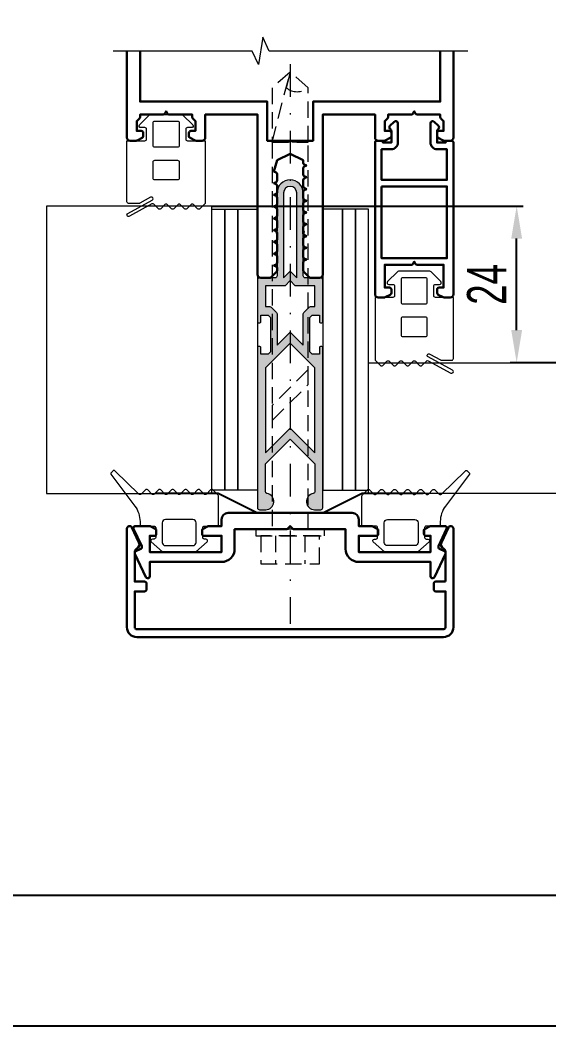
# Model space of a CAD drawing. Extents: x -37 to 8820, y -336 to 478.
# Drawn here: x 6626.1 to 6666.6, y 0 to 77 of the extents above; entities that cross this region are included whole.
import ezdxf

# ---------------------------------------------------------------- set-up
doc = ezdxf.new("R2010")
doc.units = 0
doc.header["$LTSCALE"] = 5
doc.linetypes.add('DASHDOT', pattern=[1, 0.5, -0.25, 0, -0.25])
doc.linetypes.add('HIDDEN', pattern=[0.375, 0.25, -0.125])
doc.layers.get('0').update_dxf_attribs({"linetype": 'CONTINUOUS', "lineweight": 30})
doc.layers.get('DEFPOINTS').update_dxf_attribs({"linetype": 'CONTINUOUS'})
for name, color, linetype, lineweight in [('1', 6, 'DASHDOT', 13), ('2', 3, 'HIDDEN', 13), ('Dimentions', 5, 'CONTINUOUS', 15), ('Glass', 5, 'CONTINUOUS', 20), ('Герлен', 7, 'CONTINUOUS', 60), ('Зигзаг', 1, 'CONTINUOUS', 15), ('Подкладки', 1, 'CONTINUOUS', 20), ('Рамки', 1, 'CONTINUOUS', 15), ('Уплотнители', 1, 'CONTINUOUS', 20), ('Штриховка', 1, 'CONTINUOUS', 5)]:
    doc.layers.add(name, color=color, linetype=linetype, lineweight=lineweight)
doc.layers.add('Скрытые', color=14, linetype='CONTINUOUS', plot=False)
doc.styles.add('3', font='RUSS.SHX', dxfattribs={"width": 0.7, "height": 3})
doc.dimstyles.new('MX1_6', dxfattribs={"dimtxt": 3, "dimasz": 2.5, "dimexe": 0.5, "dimexo": 0, "dimgap": 0.8, "dimtad": 1, "dimlfac": 1.6, "dimdsep": 46, "dimtxsty": '3', "dimcen": 0, "dimclrd": 256, "dimclre": 256, "dimclrt": 256, "dimaunit": 1, "dimadec": 0, "dimazin": 0, "dimtfac": 1, "dimtmove": 0, "dimatfit": 1, "dimfxl": 1, "dimtvp": 1, "dimtolj": 1, "dimtzin": 0, "dimarcsym": 0})

# ---------------------------------------------------------------- blocks, each defined once
blk = doc.blocks.new('*D1201')
at = {"layer": 'DEFPOINTS', "color": 0, "linetype": 'Continuous', "transparency": 16777216}
for p in [(6640.812, 62.768), (6664.159, 62.768), (6675.342, 50.768)]:
    blk.add_point(p, dxfattribs=at)
at = {"layer": 'Dimentions', "linetype": 'Continuous', "lineweight": -2, "transparency": 16777216}
for p, q in [((6640.812, 62.768), (6664.659, 62.768)), ((6664.159, 53.268), (6664.159, 60.268)), ((6675.342, 50.768), (6663.659, 50.768))]:
    blk.add_line(p, q, dxfattribs=at)
at = {"layer": 'Dimentions', "linetype": 'Continuous', "transparency": 16777216}
for points in [[(6663.742, 60.268), (6664.576, 60.268), (6664.159, 62.768)], [(6663.742, 53.268), (6664.576, 53.268), (6664.159, 50.768)]]:
    blk.add_solid(points, dxfattribs=at)
at = {"layer": 'Dimentions', "linetype": 'Continuous', "transparency": 16777216, "insert": (6661.859, 56.768), "char_height": 3, "attachment_point": 5, "rotation": 90, "style": '3'}
blk.add_mtext('\\A1;24', dxfattribs=at)

msp = doc.modelspace()

# ---------------------------------------------------------------- hatches: boundary and pattern name
at = {"layer": 'Штриховка'}
h = msp.add_hatch(color=256, dxfattribs=at)
h.dxf.hatch_style = 1
edge = h.paths.add_edge_path(flags=16)
edge.add_line((6646.8119, 57.7675), (6647.3119, 57.2675))
edge.add_line((6647.3119, 57.2675), (6647.3119, 63.7675))
edge.add_arc((6646.8119, 63.7675), 0.5, 0, 180)
edge.add_line((6646.3119, 63.7675), (6646.3119, 57.2675))
edge.add_line((6646.3119, 57.2675), (6646.8119, 57.7675))
edge = h.paths.add_edge_path(flags=16)
edge.add_line((6644.9119, 56.6675), (6644.9119, 55.0675))
edge.add_line((6644.9119, 55.0675), (6645.2513, 55.0675))
edge.add_arc((6645.2513, 54.9175), 0.15, 45, 90, ccw=False)
edge.add_line((6645.3573, 55.0236), (6645.768, 54.6129))
edge.add_arc((6645.6619, 54.5069), 0.15, 0, 45, ccw=False)
edge.add_line((6645.8119, 54.5069), (6645.8119, 52.1146))
edge.add_line((6645.8119, 52.1146), (6646.8119, 53.1146))
edge.add_line((6646.8119, 53.1146), (6647.8119, 52.1146))
edge.add_line((6647.8119, 52.1146), (6647.8119, 54.5069))
edge.add_arc((6647.9619, 54.5069), 0.15, 135, 180, ccw=False)
edge.add_line((6647.8559, 54.6129), (6648.2665, 55.0236))
edge.add_arc((6648.3726, 54.9175), 0.15, 90, 135, ccw=False)
edge.add_line((6648.3726, 55.0675), (6648.7119, 55.0675))
edge.add_line((6648.7119, 55.0675), (6648.7119, 56.6675))
edge.add_line((6648.7119, 56.6675), (6647.2048, 56.6675))
edge.add_line((6647.2048, 56.6675), (6646.8119, 57.0604))
edge.add_line((6646.8119, 57.0604), (6646.419, 56.6675))
edge.add_line((6646.419, 56.6675), (6644.9119, 56.6675))
h.paths.add_polyline_path([(6644.9119, 43.866), (6646.8119, 45.766), (6648.7119, 43.866), (6648.7119, 50.366), (6646.8119, 52.266), (6644.9119, 50.366)], flags=16)
edge = h.paths.add_edge_path()
edge.add_arc((6644.4119, 53.9175), 0.1, 180, 270)
edge.add_line((6644.4119, 53.8175), (6644.4619, 53.8175))
edge.add_arc((6644.4619, 53.9175), 0.1, 270, 360)
edge.add_line((6644.5619, 53.9175), (6644.5619, 54.4175))
edge.add_line((6644.5619, 54.4175), (6645.1149, 54.4175))
edge.add_line((6645.1149, 54.4175), (6645.3119, 54.2205))
edge.add_line((6645.3119, 54.2205), (6645.3119, 51.6146))
edge.add_line((6645.3119, 51.6146), (6645.1149, 51.4175))
edge.add_line((6645.1149, 51.4175), (6644.5619, 51.4175))
edge.add_line((6644.5619, 51.4175), (6644.5619, 51.9175))
edge.add_arc((6644.4619, 51.9175), 0.1, 0, 90)
edge.add_line((6644.4619, 52.0175), (6644.4119, 52.0175))
edge.add_arc((6644.4119, 51.9175), 0.1, 90, 180)
edge.add_line((6644.3119, 51.9175), (6644.3119, 39.6675))
edge.add_arc((6644.4619, 39.6675), 0.15, 180, 270)
edge.add_line((6644.4619, 39.5175), (6644.9369, 39.5175))
edge.add_arc((6644.9369, 40.1425), 0.625, 270, 440.718201)
edge.add_arc((6645.0619, 40.9074), 0.15, 180, 260.718201, ccw=False)
edge.add_line((6644.9119, 40.9074), (6644.9119, 43.0175))
edge.add_line((6644.9119, 43.0175), (6646.8119, 44.9175))
edge.add_line((6646.8119, 44.9175), (6648.7119, 43.0175))
edge.add_line((6648.7119, 43.0175), (6648.7119, 40.9074))
edge.add_arc((6648.5619, 40.9074), 0.15, -80.718201, 0, ccw=False)
edge.add_arc((6648.6869, 40.1425), 0.625, 99.281799, 270)
edge.add_line((6648.6869, 39.5175), (6649.1619, 39.5175))
edge.add_arc((6649.1619, 39.6675), 0.15, 270, 360)
edge.add_line((6649.3119, 39.6675), (6649.3119, 51.9175))
edge.add_arc((6649.2119, 51.9175), 0.1, 0, 90)
edge.add_line((6649.2119, 52.0175), (6649.1619, 52.0175))
edge.add_arc((6649.1619, 51.9175), 0.1, 90, 180)
edge.add_line((6649.0619, 51.9175), (6649.0619, 51.4175))
edge.add_line((6649.0619, 51.4175), (6648.509, 51.4175))
edge.add_line((6648.509, 51.4175), (6648.3119, 51.6146))
edge.add_line((6648.3119, 51.6146), (6648.3119, 54.2205))
edge.add_line((6648.3119, 54.2205), (6648.509, 54.4175))
edge.add_line((6648.509, 54.4175), (6649.0619, 54.4175))
edge.add_line((6649.0619, 54.4175), (6649.0619, 53.9175))
edge.add_arc((6649.1619, 53.9175), 0.1, 180, 270)
edge.add_line((6649.1619, 53.8175), (6649.2119, 53.8175))
edge.add_arc((6649.2119, 53.9175), 0.1, 270, 360)
edge.add_line((6649.3119, 53.9175), (6649.3119, 57.1175))
edge.add_arc((6649.1619, 57.1175), 0.15, 360, 450)
edge.add_line((6649.1619, 57.2675), (6647.9619, 57.2675))
edge.add_arc((6647.9619, 57.4175), 0.15, 180, 270, ccw=False)
edge.add_line((6647.8119, 57.4175), (6647.8119, 60.6675))
edge.add_arc((6647.8119, 60.7675), 0.1, 270, 450)
edge.add_line((6647.8119, 60.8675), (6647.8119, 63.7675))
edge.add_arc((6646.8119, 63.7675), 1, 0, 180)
edge.add_line((6645.8119, 63.7675), (6645.8119, 60.8675))
edge.add_arc((6645.8119, 60.7675), 0.1, 90, 270)
edge.add_line((6645.8119, 60.6675), (6645.8119, 57.4175))
edge.add_arc((6645.6619, 57.4175), 0.15, -90, 0, ccw=False)
edge.add_line((6645.6619, 57.2675), (6644.4619, 57.2675))
edge.add_arc((6644.4619, 57.1175), 0.15, 90, 180)
edge.add_line((6644.3119, 57.1175), (6644.3119, 53.9175))

# ---------------------------------------------------------------- linework, layer by layer
msp.add_lwpolyline([(6634.3119, 74.6321), (6634.3119, 68.0175, 0.4142136), (6634.5619, 67.7675), (6635.0265, 67.7675, 0.1164338), (6635.0936, 67.7833), (6635.479, 67.9761, 0.284079), (6635.5619, 68.1102), (6635.5619, 68.3675, 0.4142136), (6635.4119, 68.5175), (6635.0619, 68.5175), (6635.0619, 69.2675), (6635.268, 69.4736, 0.1989124), (6635.3119, 69.5796), (6635.3119, 69.7675), (6637.0942, 69.7675, 0.284079), (6637.2284, 69.8504), (6637.3119, 70.0175), (6637.3955, 69.8504, 0.284079), (6637.5296, 69.7675), (6639.3119, 69.7675), (6639.3119, 69.5796, 0.1989124), (6639.3559, 69.4736), (6639.5619, 69.2675), (6639.5619, 68.5175), (6639.2119, 68.5175, 0.4142136), (6639.0619, 68.3675), (6639.0619, 68.1102, 0.284079), (6639.1448, 67.9761), (6639.5303, 67.7833, 0.1164338), (6639.5973, 67.7675), (6640.0619, 67.7675, 0.4142136), (6640.3119, 68.0175), (6640.3119, 69.7675), (6644.3119, 69.7675), (6644.3119, 57.5175, 0.4142136), (6644.5619, 57.2675), (6645.2498, 57.2675, 0.1989124), (6645.3559, 57.3114), (6645.768, 57.7236, 0.1989124), (6645.8119, 57.8296), (6645.8119, 57.9998, 0.284079), (6645.729, 58.134), (6645.5619, 58.2175), (6645.729, 58.3011, 0.284079), (6645.8119, 58.4352), (6645.8119, 58.8998, 0.284079), (6645.729, 59.034), (6645.5619, 59.1175), (6645.729, 59.2011, 0.284079), (6645.8119, 59.3352), (6645.8119, 59.7998, 0.284079), (6645.729, 59.934), (6645.5619, 60.0175), (6645.729, 60.1011, 0.284079), (6645.8119, 60.2352), (6645.8119, 60.6998, 0.284079), (6645.729, 60.834), (6645.5619, 60.9175), (6645.729, 61.0011, 0.284079), (6645.8119, 61.1352), (6645.8119, 61.5998, 0.284079), (6645.729, 61.734), (6645.5619, 61.8175), (6645.729, 61.9011, 0.284079), (6645.8119, 62.0352), (6645.8119, 62.4998, 0.284079), (6645.729, 62.634), (6645.5619, 62.7175), (6645.729, 62.8011, 0.284079), (6645.8119, 62.9352), (6645.8119, 63.3998, 0.284079), (6645.729, 63.534), (6645.5619, 63.6175), (6645.729, 63.7011, 0.284079), (6645.8119, 63.8352), (6645.8119, 64.2998, 0.284079), (6645.729, 64.434), (6645.5619, 64.5175), (6645.729, 64.6011, 0.284079), (6645.8119, 64.7352), (6645.8119, 65.1998, 0.284079), (6645.729, 65.334), (6645.5619, 65.4175), (6645.8119, 66.2675), (6646.8119, 66.7675), (6647.8119, 66.2675), (6647.8119, 66.0852, 0.284079), (6647.8948, 65.9511), (6648.0619, 65.8675), (6647.8948, 65.784, 0.284079), (6647.8119, 65.6498), (6647.8119, 65.1852, 0.284079), (6647.8948, 65.0511), (6648.0619, 64.9675), (6647.8948, 64.884, 0.284079), (6647.8119, 64.7498), (6647.8119, 64.2852, 0.284079), (6647.8948, 64.1511), (6648.0619, 64.0675), (6647.8948, 63.984, 0.284079), (6647.8119, 63.8498), (6647.8119, 63.3852, 0.284079), (6647.8948, 63.2511), (6648.0619, 63.1675), (6647.8948, 63.084, 0.284079), (6647.8119, 62.9498), (6647.8119, 62.4852, 0.284079), (6647.8948, 62.3511), (6648.0619, 62.2675), (6647.8948, 62.184, 0.284079), (6647.8119, 62.0498), (6647.8119, 61.5852, 0.284079), (6647.8948, 61.4511), (6648.0619, 61.3675), (6647.8948, 61.284, 0.284079), (6647.8119, 61.1498), (6647.8119, 60.6852, 0.284079), (6647.8948, 60.5511), (6648.0619, 60.4675), (6647.8948, 60.384, 0.284079), (6647.8119, 60.2498), (6647.8119, 59.7852, 0.284079), (6647.8948, 59.6511), (6648.0619, 59.5675), (6647.8948, 59.484, 0.284079), (6647.8119, 59.3498), (6647.8119, 58.8852, 0.284079), (6647.8948, 58.7511), (6648.0619, 58.6675), (6647.8948, 58.584, 0.284079), (6647.8119, 58.4498), (6647.8119, 57.8296, 0.1989124), (6647.8559, 57.7236), (6648.268, 57.3114, 0.1989124), (6648.3741, 57.2675), (6649.0619, 57.2675, 0.4142136), (6649.3119, 57.5175), (6649.3119, 69.7675), (6653.3119, 69.7675), (6653.3119, 68.0175, 0.4142136), (6653.5619, 67.7675), (6654.0265, 67.7675, 0.1164338), (6654.0936, 67.7833), (6654.479, 67.9761, 0.284079), (6654.5619, 68.1102), (6654.5619, 68.3675, 0.4142136), (6654.4119, 68.5175), (6654.0619, 68.5175), (6654.0619, 69.2675), (6654.268, 69.4736, 0.1989124), (6654.3119, 69.5796), (6654.3119, 69.7675), (6656.0942, 69.7675, 0.284079), (6656.2284, 69.8504), (6656.3119, 70.0175), (6656.3955, 69.8504, 0.284079), (6656.5296, 69.7675), (6658.3119, 69.7675), (6658.3119, 69.5796, 0.1989124), (6658.3559, 69.4736), (6658.5619, 69.2675), (6658.5619, 68.5175), (6658.2119, 68.5175, 0.4142136), (6658.0619, 68.3675), (6658.0619, 68.1102, 0.284079), (6658.1448, 67.9761), (6658.5303, 67.7833, 0.1164338), (6658.5973, 67.7675), (6659.0619, 67.7675, 0.4142136), (6659.3119, 68.0175), (6659.3119, 74.6321)], format="xyb")
msp.add_lwpolyline([(6635.3119, 74.6321), (6635.3119, 70.7675), (6645.0619, 70.7675), (6645.0619, 67.7675), (6648.5619, 67.7675), (6648.5619, 70.7675), (6658.3119, 70.7675), (6658.3119, 74.6321)])
for points in [[(6653.7619, 67.7675, -0.4142136), (6653.9119, 67.6175), (6654.5619, 67.6175), (6654.5619, 68.4714, 0.1989124), (6654.4887, 68.6481), (6654.4559, 68.681, -0.4142136), (6654.4559, 68.8931), (6654.7823, 69.2195, -0.6681786), (6655.0619, 69.1037), (6655.0619, 67.6175, -0.4142136), (6654.5619, 67.1175), (6653.8119, 67.1175), (6653.8119, 64.7675), (6658.8119, 64.7675), (6658.8119, 67.1175), (6658.0619, 67.1175, -0.4142136), (6657.5619, 67.6175), (6657.5619, 69.1037, -0.6681786), (6657.8416, 69.2195), (6658.168, 68.8931, -0.4142136), (6658.168, 68.681), (6658.1351, 68.6481, 0.1989124), (6658.0619, 68.4714), (6658.0619, 67.6175), (6658.7119, 67.6175, -0.4142136), (6658.8619, 67.7675), (6659.1619, 67.7675, -0.4142136), (6659.3119, 67.6175), (6659.3119, 56.0175, -0.4142136), (6659.0619, 55.7675), (6658.5973, 55.7675, -0.1164338), (6658.5303, 55.7833), (6658.1448, 55.9761, -0.284079), (6658.0619, 56.1102), (6658.0619, 56.3675, -0.4142136), (6658.2119, 56.5175), (6658.5619, 56.5175), (6658.5619, 58.2675), (6656.5296, 58.2675, -0.284079), (6656.3955, 58.3504), (6656.3119, 58.5175), (6656.2284, 58.3504, -0.284079), (6656.0942, 58.2675), (6654.0619, 58.2675), (6654.0619, 56.5175), (6654.4119, 56.5175, -0.4142136), (6654.5619, 56.3675), (6654.5619, 56.1102, -0.284079), (6654.479, 55.9761), (6654.0936, 55.7833, -0.1164338), (6654.0265, 55.7675), (6653.5619, 55.7675, -0.4142136), (6653.3119, 56.0175), (6653.3119, 67.6175, -0.4142136), (6653.4619, 67.7675)], [(6634.926, 36.1444, -0.4142136), (6634.9985, 36.3437), (6635.376, 36.5197, 0.4142136), (6635.4485, 36.719), (6634.826, 38.0541, -0.5486188), (6634.9619, 38.2675), (6636.0265, 38.2675, -0.1164338), (6636.0936, 38.2517), (6636.479, 38.059, -0.284079), (6636.5619, 37.9248), (6636.5619, 37.6675, -0.4142136), (6636.4119, 37.5175), (6636.0619, 37.5175), (6636.0619, 36.2675), (6641.5619, 36.2675), (6641.5619, 37.5175), (6640.2119, 37.5175, -0.4142136), (6640.0619, 37.6675), (6640.0619, 37.9248, -0.284079), (6640.1448, 38.059), (6640.5303, 38.2517, -0.1164338), (6640.5973, 38.2675), (6641.5619, 38.2675), (6641.5619, 38.7675, -0.4142136), (6642.0619, 39.2675), (6651.5619, 39.2675, -0.4142136), (6652.0619, 38.7675), (6652.0619, 38.2675), (6653.0265, 38.2675, -0.1164338), (6653.0936, 38.2517), (6653.479, 38.059, -0.284079), (6653.5619, 37.9248), (6653.5619, 37.6675, -0.4142136), (6653.4119, 37.5175), (6652.0619, 37.5175), (6652.0619, 36.2675), (6657.5619, 36.2675), (6657.5619, 37.5175), (6657.2119, 37.5175, -0.4142136), (6657.0619, 37.6675), (6657.0619, 37.9248, -0.284079), (6657.1448, 38.059), (6657.5303, 38.2517, -0.1164338), (6657.5973, 38.2675), (6658.6619, 38.2675, -0.5486188), (6658.7979, 38.0541), (6658.1753, 36.719, 0.4142136), (6658.2479, 36.5197), (6658.6253, 36.3437, -0.4142136), (6658.6979, 36.1444), (6657.8631, 34.3541, -0.2914734), (6657.7271, 34.2675), (6657.7119, 34.2675, -0.4142136), (6657.5619, 34.4175), (6657.5619, 35.5175), (6652.0619, 35.5175, -0.4142136), (6651.0619, 36.5175), (6651.0619, 38.0175), (6647.1241, 38.0175, -0.1989124), (6647.018, 38.0614), (6646.8119, 38.2675), (6646.6059, 38.0614, -0.1989124), (6646.4998, 38.0175), (6642.5619, 38.0175), (6642.5619, 36.5175, -0.4142136), (6641.5619, 35.5175), (6636.0619, 35.5175), (6636.0619, 34.4175, -0.4142136), (6635.9119, 34.2675), (6635.8967, 34.2675, -0.2914734), (6635.7608, 34.3541)], [(6658.7119, 34.0175), (6658.7119, 36.2781, 0.2797393), (6658.5504, 36.5443, -0.4015594), (6658.3947, 37.0027), (6658.9307, 38.152, -0.8025849), (6659.3119, 38.0675), (6659.3119, 30.5175, -0.4142136), (6658.5619, 29.7675), (6635.0619, 29.7675, -0.4142136), (6634.3119, 30.5175), (6634.3119, 38.0675, -0.8025849), (6634.6932, 38.152), (6635.2291, 37.0027, -0.4015594), (6635.0735, 36.5443, 0.2797393), (6634.9119, 36.2781), (6634.9119, 34.0175), (6635.6619, 34.0175, -0.4142136), (6635.8119, 33.8675), (6635.8119, 33.4175, -0.4142136), (6635.6619, 33.2675), (6634.9119, 33.2675), (6634.9119, 30.5175, 0.4142136), (6635.0619, 30.3675), (6658.5619, 30.3675, 0.4142136), (6658.7119, 30.5175), (6658.7119, 33.2675), (6657.9619, 33.2675, -0.4142136), (6657.8119, 33.4175), (6657.8119, 33.8675, -0.4142136), (6657.9619, 34.0175)]]:
    msp.add_lwpolyline(points, format="xyb", close=True)
msp.add_lwpolyline([(6653.8119, 64.2675), (6653.8119, 58.7675), (6658.8119, 58.7675), (6658.8119, 64.2675)], close=True)
at = {"layer": '1'}
msp.add_line((6646.8119, 73.6321), (6646.8119, 30.7675), dxfattribs=at)
at = {"layer": '2'}
for p, q in [((6645.6869, 37.5175), (6645.6869, 35.3675)), ((6647.9369, 37.5175), (6647.9369, 35.3675))]:
    msp.add_line(p, q, dxfattribs=at)
msp.add_lwpolyline([(6648.1838, 67.6446), (6648.1838, 71.8246), (6646.8104, 73.0189), (6645.4369, 71.8246), (6645.4369, 67.6446), (6648.1838, 67.6446)], dxfattribs=at)
msp.add_lwpolyline([(6645.4369, 67.6446), (6646.8104, 73.0189), (6646.5051, 71.8246, 0.3633079), (6648.1838, 71.8246)], format="xyb", dxfattribs=at)
for points in [[(6648.1869, 38.0175), (6648.1838, 67.6446), (6646.8119, 67.6446), (6645.4369, 67.6446), (6645.4369, 38.0175)], [(6645.4369, 46.3438), (6648.1869, 49.0938), (6648.1869, 50.2397), (6645.4369, 47.4897)], [(6649.4369, 37.5175), (6649.4369, 38.0175), (6644.1869, 38.0175), (6644.1869, 37.5175)], [(6649.0619, 37.5175), (6644.5619, 37.5175), (6644.5619, 35.3675), (6649.0619, 35.3675)]]:
    msp.add_lwpolyline(points, close=True, dxfattribs=at)
at = {"layer": 'Glass'}
for points in [[(6640.8119, 62.7675), (6628.1538, 62.7675), (6628.1538, 40.7675), (6640.8119, 40.7675)], [(6652.8119, 50.7675), (6675.342, 50.7675), (6675.342, 40.7675), (6652.8119, 40.7675)]]:
    msp.add_lwpolyline(points, close=True, dxfattribs=at)
at = {"layer": 'Герлен', "ltscale": 2, "const_width": 0.15}
msp.add_lwpolyline([(6657.005, 40.7675), (6652.3119, 40.7675), (6649.3119, 39.2675), (6644.3119, 39.2675), (6641.3119, 40.7675), (6636.4619, 40.7675)], dxfattribs=at)
at = {"layer": 'Зигзаг'}
msp.add_lwpolyline([(6660.4318, 74.6321), (6645.1924, 74.6321), (6644.7277, 75.6864), (6644.3792, 73.5963), (6643.9132, 74.6321), (6633.2544, 74.6321)], dxfattribs=at)
at = {"layer": 'Подкладки'}
for points in [[(6640.8119, 62.5175), (6641.8119, 62.5175), (6641.8119, 41.0175), (6640.8119, 41.0175)], [(6641.8119, 62.5175), (6642.8119, 62.5175), (6642.8119, 41.0175), (6641.8119, 41.0175)], [(6642.8119, 62.5175), (6644.3119, 62.5175), (6644.3119, 41.0175), (6642.8119, 41.0175)], [(6650.8119, 62.5175), (6649.3119, 62.5175), (6649.3119, 41.0175), (6650.8119, 41.0175)], [(6651.8119, 62.5175), (6650.8119, 62.5175), (6650.8119, 41.0175), (6651.8119, 41.0175)], [(6652.8119, 62.5175), (6651.8119, 62.5175), (6651.8119, 41.0175), (6652.8119, 41.0175)]]:
    msp.add_lwpolyline(points, close=True, dxfattribs=at)
at = {"layer": 'Рамки'}
msp.add_line((6535, 10), (6700, 10), dxfattribs=at)
at = {"layer": 'Скрытые', "linetype": 'Continuous'}
for points in [[(6720, 297), (6510, 297), (6510, 0), (6720, 0)], [(6700, 10), (6700, 287), (6535, 287), (6535, 10)]]:
    msp.add_lwpolyline(points, close=True, dxfattribs=at)
at = {"layer": 'Уплотнители'}
for points in [[(6636.1273, 63.4362), (6635.2913, 62.9826, -0.1249127), (6635.2317, 62.9675), (6634.4369, 62.9675, -0.4142136), (6634.3119, 63.0925), (6634.3119, 67.7675), (6635.6869, 67.7675, 0.4142136), (6635.8119, 67.8925), (6635.8119, 68.6425, 0.4142136), (6635.6869, 68.7675), (6635.3619, 68.7675, -0.6685867), (6635.2736, 68.981), (6636.0253, 69.731, -0.1986192), (6636.1136, 69.7675), (6638.5102, 69.7675, -0.1986192), (6638.5985, 69.731), (6639.3502, 68.981, -0.6685867), (6639.2619, 68.7675), (6638.9369, 68.7675, 0.4142136), (6638.8119, 68.6425), (6638.8119, 67.8925, 0.4142136), (6638.9369, 67.7675), (6640.3119, 67.7675), (6640.3119, 63.0193, -0.1989124), (6640.2753, 62.9309), (6639.9003, 62.5559, -0.4142136), (6639.7235, 62.5559), (6639.4003, 62.8791, 0.4142136), (6639.2235, 62.8791), (6638.9003, 62.5559, -0.4142136), (6638.7235, 62.5559), (6638.4003, 62.8791, 0.4142136), (6638.2235, 62.8791), (6637.9003, 62.5559, -0.4142136), (6637.7235, 62.5559), (6637.4003, 62.8791, 0.4142136), (6637.2235, 62.8791), (6636.9003, 62.5559, -0.4142136), (6636.7235, 62.5559), (6636.3779, 62.9015, 0.3320761), (6636.2299, 62.923), (6634.4965, 61.9826, -1), (6634.3773, 62.2024), (6636.2465, 63.2165, 1)], [(6636.4369, 69.2675), (6638.1869, 69.2675, -0.4142136), (6638.3119, 69.1425), (6638.3119, 67.3925, -0.4142136), (6638.1869, 67.2675), (6636.4369, 67.2675, -0.4142136), (6636.3119, 67.3925), (6636.3119, 69.1425, -0.4142136)], [(6636.4369, 66.2675), (6638.1869, 66.2675, -0.4142136), (6638.3119, 66.1425), (6638.3119, 64.8925, -0.4142136), (6638.1869, 64.7675), (6636.4369, 64.7675, -0.4142136), (6636.3119, 64.8925), (6636.3119, 66.1425, -0.4142136)], [(6644.3119, 53.9175, 0.4142136), (6644.4119, 53.8175), (6644.4619, 53.8175, 0.4142136), (6644.5619, 53.9175), (6644.5619, 54.4175), (6645.1149, 54.4175), (6645.3119, 54.2205), (6645.3119, 51.6146), (6645.1149, 51.4175), (6644.5619, 51.4175), (6644.5619, 51.9175, 0.4142136), (6644.4619, 52.0175), (6644.4119, 52.0175, 0.4142136), (6644.3119, 51.9175), (6644.3119, 39.6675, 0.4142136), (6644.4619, 39.5175), (6644.9369, 39.5175, 0.9221128), (6645.0377, 40.7593, -0.3675232), (6644.9119, 40.9074), (6644.9119, 43.0175), (6646.8119, 44.9175), (6648.7119, 43.0175), (6648.7119, 40.9074, -0.3675232), (6648.5861, 40.7593, 0.9221128), (6648.6869, 39.5175), (6649.1619, 39.5175, 0.4142136), (6649.3119, 39.6675), (6649.3119, 51.9175, 0.4142136), (6649.2119, 52.0175), (6649.1619, 52.0175, 0.4142136), (6649.0619, 51.9175), (6649.0619, 51.4175), (6648.509, 51.4175), (6648.3119, 51.6146), (6648.3119, 54.2205), (6648.509, 54.4175), (6649.0619, 54.4175), (6649.0619, 53.9175, 0.4142136), (6649.1619, 53.8175), (6649.2119, 53.8175, 0.4142136), (6649.3119, 53.9175), (6649.3119, 57.1175, 0.4142136), (6649.1619, 57.2675), (6647.9619, 57.2675, -0.4142136), (6647.8119, 57.4175), (6647.8119, 60.6675, 1), (6647.8119, 60.8675), (6647.8119, 63.7675, 1), (6645.8119, 63.7675), (6645.8119, 60.8675, 1), (6645.8119, 60.6675), (6645.8119, 57.4175, -0.4142136), (6645.6619, 57.2675), (6644.4619, 57.2675, 0.4142136), (6644.3119, 57.1175)], [(6646.8119, 57.7675), (6647.3119, 57.2675), (6647.3119, 63.7675, 1), (6646.3119, 63.7675), (6646.3119, 57.2675), (6646.8119, 57.7675)], [(6657.4965, 51.4362), (6658.3326, 50.9826, 0.1249127), (6658.3922, 50.9675), (6659.1869, 50.9675, 0.4142136), (6659.3119, 51.0925), (6659.3119, 55.7675), (6657.9369, 55.7675, -0.4142136), (6657.8119, 55.8925), (6657.8119, 56.6425, -0.4142136), (6657.9369, 56.7675), (6658.2619, 56.7675, 0.6685867), (6658.3502, 56.981), (6657.5985, 57.731, 0.1986192), (6657.5102, 57.7675), (6655.1136, 57.7675, 0.1986192), (6655.0253, 57.731), (6654.2736, 56.981, 0.6685867), (6654.3619, 56.7675), (6654.6869, 56.7675, -0.4142136), (6654.8119, 56.6425), (6654.8119, 55.8925, -0.4142136), (6654.6869, 55.7675), (6653.3119, 55.7675), (6653.3119, 51.0193, 0.1989124), (6653.3485, 50.9309), (6653.7235, 50.5559, 0.4142136), (6653.9003, 50.5559), (6654.2235, 50.8791, -0.4142136), (6654.4003, 50.8791), (6654.7235, 50.5559, 0.4142136), (6654.9003, 50.5559), (6655.2235, 50.8791, -0.4142136), (6655.4003, 50.8791), (6655.7235, 50.5559, 0.4142136), (6655.9003, 50.5559), (6656.2235, 50.8791, -0.4142136), (6656.4003, 50.8791), (6656.7235, 50.5559, 0.4142136), (6656.9003, 50.5559), (6657.2459, 50.9015, -0.3320761), (6657.3939, 50.923), (6659.1273, 49.9826, 1), (6659.2465, 50.2024), (6657.3773, 51.2165, -1)], [(6644.9119, 56.6675), (6644.9119, 55.0675), (6645.2513, 55.0675, -0.1989124), (6645.3573, 55.0236), (6645.768, 54.6129, -0.1989124), (6645.8119, 54.5069), (6645.8119, 52.1146), (6646.8119, 53.1146), (6647.8119, 52.1146), (6647.8119, 54.5069, -0.1989124), (6647.8559, 54.6129), (6648.2665, 55.0236, -0.1989124), (6648.3726, 55.0675), (6648.7119, 55.0675), (6648.7119, 56.6675), (6647.2048, 56.6675), (6646.8119, 57.0604), (6646.419, 56.6675)], [(6657.1869, 57.2675), (6655.4369, 57.2675, 0.4142136), (6655.3119, 57.1425), (6655.3119, 55.3925, 0.4142136), (6655.4369, 55.2675), (6657.1869, 55.2675, 0.4142136), (6657.3119, 55.3925), (6657.3119, 57.1425, 0.4142136)], [(6657.1869, 54.2675), (6655.4369, 54.2675, 0.4142136), (6655.3119, 54.1425), (6655.3119, 52.8925, 0.4142136), (6655.4369, 52.7675), (6657.1869, 52.7675, 0.4142136), (6657.3119, 52.8925), (6657.3119, 54.1425, 0.4142136)], [(6640.2369, 37.2675, -0.4142136), (6640.1119, 37.3925), (6640.1119, 38.1425, -0.4142136), (6640.2369, 38.2675), (6641.3119, 38.2675), (6641.3119, 40.5779, 0.1989124), (6641.2826, 40.6486), (6640.9003, 41.0309, 0.4142136), (6640.7235, 41.0309), (6640.4003, 40.7077, -0.4142136), (6640.2235, 40.7077), (6639.9003, 41.0309, 0.4142136), (6639.7235, 41.0309), (6639.4003, 40.7077, -0.4142136), (6639.2235, 40.7077), (6638.9003, 41.0309, 0.4142136), (6638.7235, 41.0309), (6638.4003, 40.7077, -0.4142136), (6638.2235, 40.7077), (6637.9003, 41.0309, 0.4142136), (6637.7235, 41.0309), (6637.4003, 40.7077, -0.4142136), (6637.2235, 40.7077), (6636.9003, 41.0309, 0.4142136), (6636.7235, 41.0309), (6636.4003, 40.7077, -0.4142136), (6636.2235, 40.7077), (6635.9003, 41.0309, 0.4142136), (6635.7235, 41.0309), (6635.4003, 40.7077, -0.4142136), (6635.2235, 40.7077), (6633.4003, 42.4791, 0.4142136), (6633.2235, 42.4791), (6633.1185, 42.3741, 0.2925382), (6633.0896, 42.2425), (6634.9142, 39.7999, -0.1617878), (6635.3119, 38.603), (6635.3119, 38.2675), (6636.3869, 38.2675, -0.4142136), (6636.5119, 38.1425), (6636.5119, 37.3925, -0.4142136), (6636.3869, 37.2675), (6636.2619, 37.2675, 0.6685867), (6636.1736, 37.054), (6637.0253, 36.304, 0.1986192), (6637.1136, 36.2675), (6639.5102, 36.2675, 0.1986192), (6639.5985, 36.304), (6640.4502, 37.054, 0.6685867), (6640.3619, 37.2675)], [(6653.3869, 37.2675, 0.4142136), (6653.5119, 37.3925), (6653.5119, 38.1425, 0.4142136), (6653.3869, 38.2675), (6652.3119, 38.2675), (6652.3119, 40.5779, -0.1989124), (6652.3412, 40.6486), (6652.7235, 41.0309, -0.4142136), (6652.9003, 41.0309), (6653.2235, 40.7077, 0.4142136), (6653.4003, 40.7077), (6653.7235, 41.0309, -0.4142136), (6653.9003, 41.0309), (6654.2235, 40.7077, 0.4142136), (6654.4003, 40.7077), (6654.7235, 41.0309, -0.4142136), (6654.9003, 41.0309), (6655.2235, 40.7077, 0.4142136), (6655.4003, 40.7077), (6655.7235, 41.0309, -0.4142136), (6655.9003, 41.0309), (6656.2235, 40.7077, 0.4142136), (6656.4003, 40.7077), (6656.7235, 41.0309, -0.4142136), (6656.9003, 41.0309), (6657.2235, 40.7077, 0.4142136), (6657.4003, 40.7077), (6657.7235, 41.0309, -0.4142136), (6657.9003, 41.0309), (6658.2235, 40.7077, 0.4142136), (6658.4003, 40.7077), (6660.2235, 42.4791, -0.4142136), (6660.4003, 42.4791), (6660.5054, 42.3741, -0.2925382), (6660.5343, 42.2425), (6658.7096, 39.7999, 0.1617878), (6658.3119, 38.603), (6658.3119, 38.2675), (6657.2369, 38.2675, 0.4142136), (6657.1119, 38.1425), (6657.1119, 37.3925, 0.4142136), (6657.2369, 37.2675), (6657.3619, 37.2675, -0.6685867), (6657.4502, 37.054), (6656.5985, 36.304, -0.1986192), (6656.5102, 36.2675), (6654.1136, 36.2675, -0.1986192), (6654.0253, 36.304), (6653.1736, 37.054, -0.6685867), (6653.2619, 37.2675)], [(6637.2619, 36.7675), (6639.3619, 36.7675, 0.4142136), (6639.6119, 37.0175), (6639.6119, 38.5175, 0.4142136), (6639.3619, 38.7675), (6637.2619, 38.7675, 0.4142136), (6637.0119, 38.5175), (6637.0119, 37.0175, 0.4142136)], [(6656.3619, 36.7675), (6654.2619, 36.7675, -0.4142136), (6654.0119, 37.0175), (6654.0119, 38.5175, -0.4142136), (6654.2619, 38.7675), (6656.3619, 38.7675, -0.4142136), (6656.6119, 38.5175), (6656.6119, 37.0175, -0.4142136)]]:
    msp.add_lwpolyline(points, format="xyb", close=True, dxfattribs=at)
msp.add_lwpolyline([(6644.9119, 43.866), (6646.8119, 45.766), (6648.7119, 43.866), (6648.7119, 50.366), (6646.8119, 52.266), (6644.9119, 50.366)], close=True, dxfattribs=at)

# ---------------------------------------------------------------- dimensions: what is measured, and where the dimension line sits
at = {"layer": 'Dimentions', "linetype": 'Continuous'}
dim = msp.add_linear_dim(base=(6664.1588, 62.7675), p1=(6675.342, 50.7675), p2=(6640.8119, 62.7675), angle=90, dimstyle='MX1_6', override={"dimlfac": 2}, dxfattribs=at)
dim.commit()
dim.dimension.update_dxf_attribs({"geometry": '*D1201', "text_midpoint": (6661.8588, 56.7675)})

doc.saveas('drawing.dxf')
